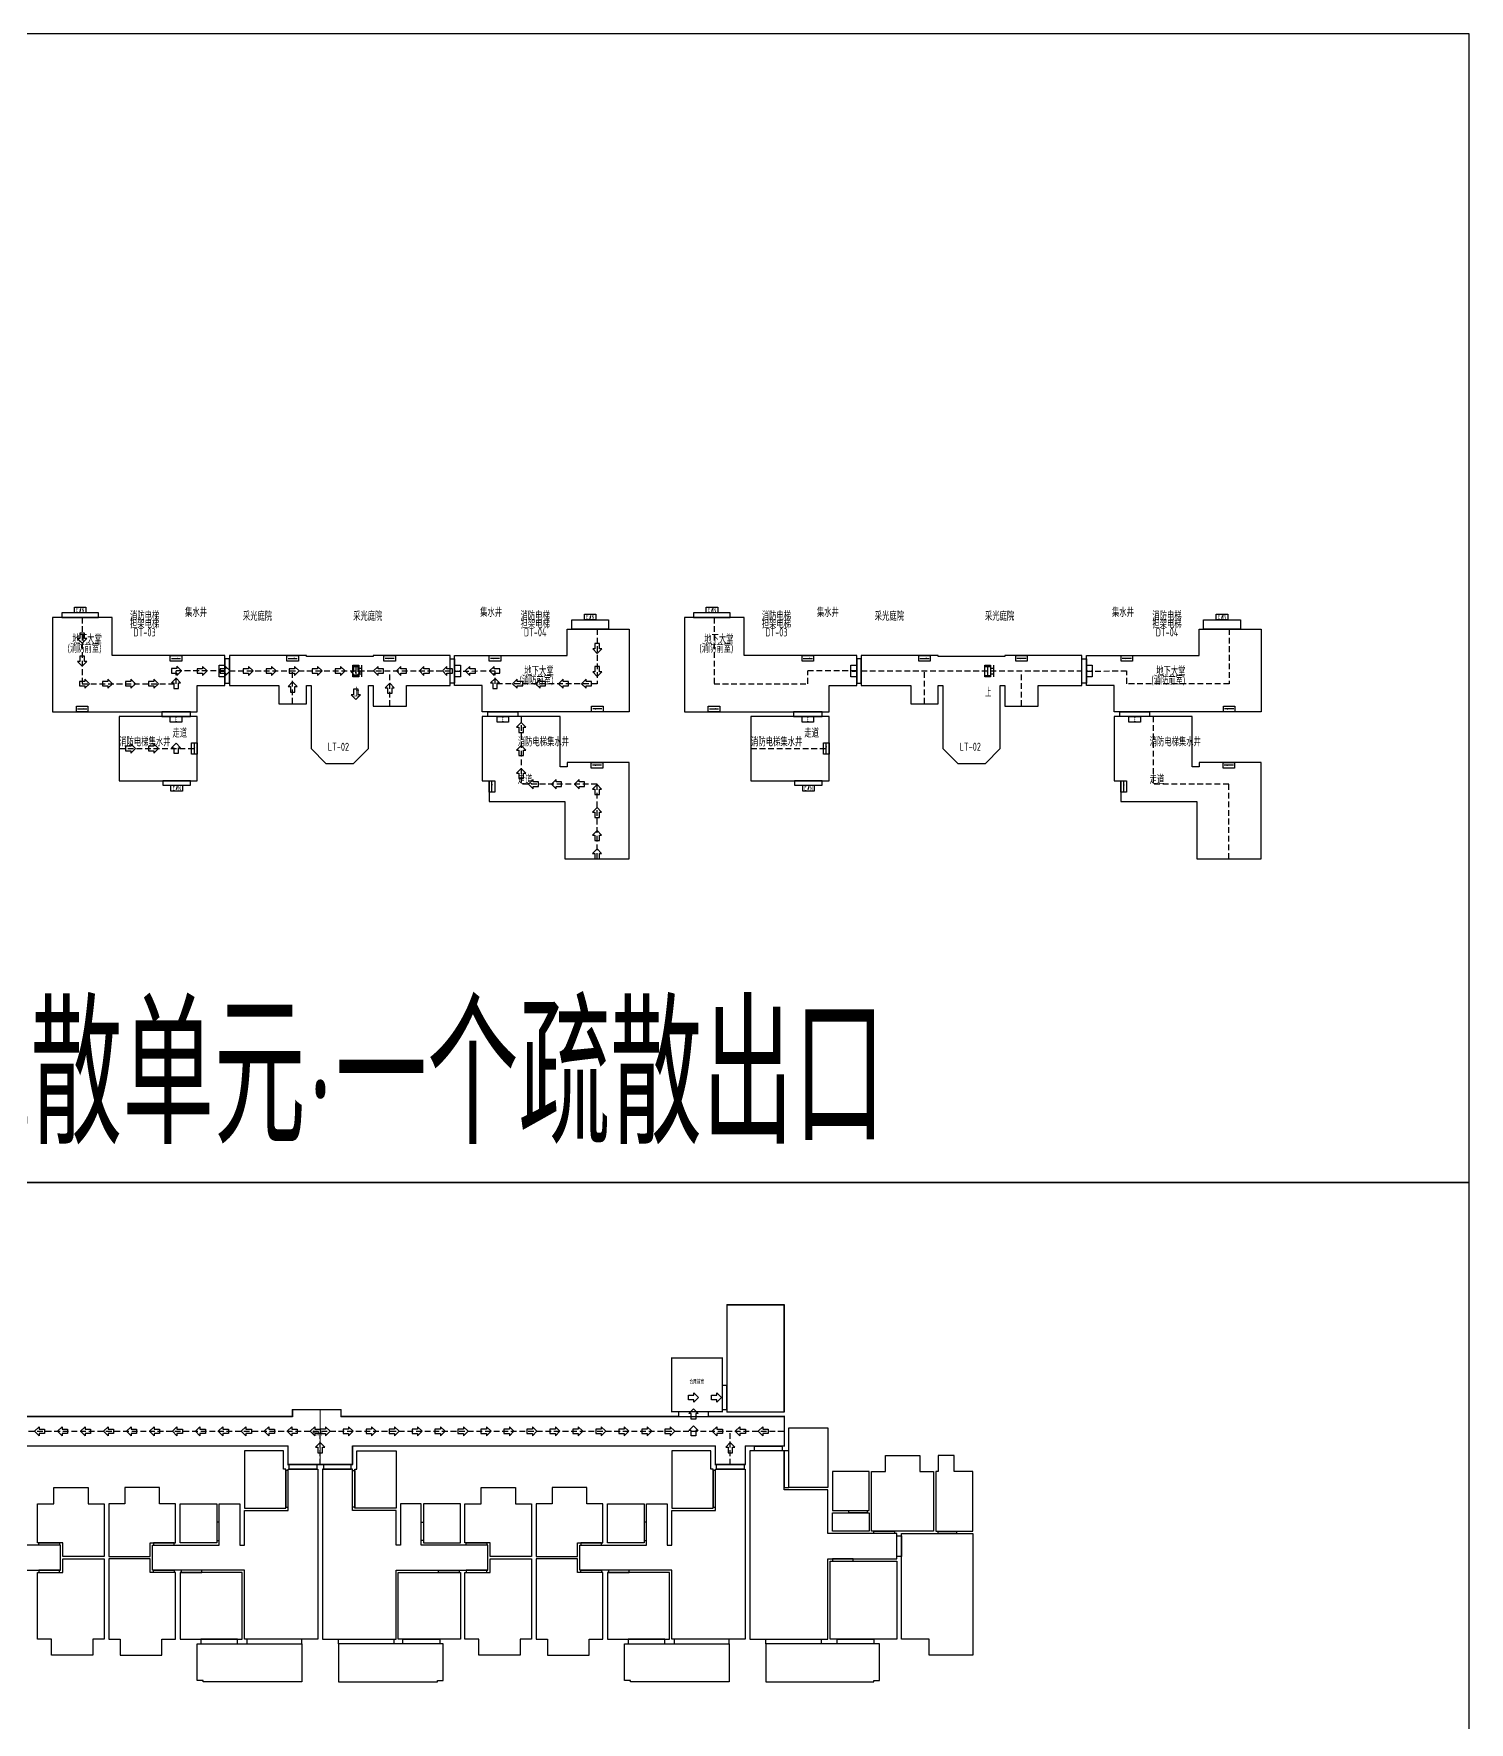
# Model space of a CAD drawing. Header units: millimetres. Extents: x -1582620 to 4754388, y -184455 to 3397362.
# Drawn here: x 3100324 to 3162802, y 2488603 to 2562089 of the extents above; entities that cross this region are included whole.
import ezdxf
from ezdxf.enums import TextEntityAlignment as Align

# ---------------------------------------------------------------- set-up
doc = ezdxf.new("R2010")
doc.units = ezdxf.units.MM
doc.header["$LTSCALE"] = 1000
doc.header["$MEASUREMENT"] = 0
doc.linetypes.add('HIDDEN', pattern=[0.375, 0.25, -0.125])
for name, color, linetype in [('AD-NAME-ROOM', 9, 'Continuous'), ('AI-中心线', 132, 'HIDDEN'), ('E-LITE-LITE', 3, 'Continuous'), ('E-REQU-WALL', 11, 'Continuous'), ('E-SHET-PROF', 1, 'Continuous'), ('E-UNIV-EL', 140, 'Continuous'), ('E-UNIV-NOTE', 6, 'Continuous')]:
    doc.layers.add(name, color=color, linetype=linetype)
doc.styles.add('__覆盖_A10-客梯-标准层-门窗_SEN23VV8_设计区$0$TH-STYLE3', font='TSSDENG', dxfattribs={"width": 0.7, "bigfont": 'TSSDCHN'})
doc.styles.add('TH-STYLE3', font='tssdeng.shx', dxfattribs={"width": 0.65, "bigfont": 'tssdchn.shx'})

# ---------------------------------------------------------------- blocks, each defined once
blk = doc.blocks.new('疏散流向')
at = {"layer": 'E-UNIV-NOTE'}
blk.add_lwpolyline([(234, 0), (34, 200), (34, 100), (-204, 100), (-204, -100), (34, -100), (34, -200), (234, 0)], dxfattribs=at)
blk = doc.blocks.new('E-BFEL100')
blk.add_lwpolyline([(-2.5, 1.25), (2.5, 1.25), (2.5, -1.25), (-2.5, -1.25)], close=True)
at = {"layer": 'E-UNIV-EL', "style": 'TH-STYLE3', "width": 0.7}
blk.add_attdef('T', text='', height=1.8, dxfattribs=at).set_placement((0, 0), align=Align.MIDDLE)
blk = doc.blocks.new('E-BFEL140')
blk.add_lwpolyline([(-2.5, 1.25), (2.5, 1.25), (2.5, -1.25), (-2.5, -1.25)], close=True)
at = {"layer": 'E-UNIV-EL'}
blk.add_line((0.19, 0.72), (-0.19, -0.72), dxfattribs=at)
at = {"layer": 'E-UNIV-EL', "style": 'TH-STYLE3', "width": 0.7}
for p in [(-1.25, 0), (1.25, 0)]:
    blk.add_attdef('T', text='', height=1.8, dxfattribs=at).set_placement(p, align=Align.MIDDLE)
blk = doc.blocks.new('E-BFEL200')
blk.add_lwpolyline([(-2.5, 1.25), (2.5, 1.25), (2.5, -1.25), (-2.5, -1.25)], close=True)
at = {"layer": 'E-UNIV-EL'}
blk.add_line((-2, 0), (2, 0), dxfattribs=at)
blk.add_lwpolyline([(0.5, 0, 0.75, 0, 0), (2, 0, 0, 0, 0)], format="xyseb", dxfattribs=at)
blk = doc.blocks.new('E-BFEL201-1')
for p, q in [((-2.5, 2.5), (2.5, 2.5)), ((-1.25, 1.25), (-1.25, 2.5)), ((1.25, 1.25), (1.25, 2.5))]:
    blk.add_line(p, q)
blk.add_lwpolyline([(-2.5, 1.25), (2.5, 1.25), (2.5, -1.25), (-2.5, -1.25)], close=True)
at = {"layer": 'E-UNIV-EL'}
for p, q in [((-2, -1.25), (-2, 1.25)), ((-2, 0), (2, 0)), ((2, -1.25), (2, 1.25))]:
    blk.add_line(p, q, dxfattribs=at)
blk.add_lwpolyline([(0.5, 0, 0.75, 0, 0), (2, 0, 0, 0, 0)], format="xyseb", dxfattribs=at)

msp = doc.modelspace()

# ---------------------------------------------------------------- linework, layer by layer
at = {"layer": 'AI-中心线'}
for p, q in [((3102431.17, 2536679.73), (3102431.17, 2533803.33)), ((3124851.06, 2536179.73, 0), (3124851.06, 2533803.33)), ((3129931.17, 2536679.73), (3129931.17, 2533803.33)), ((3152351.06, 2536179.73, 0), (3152351.06, 2533803.33)), ((3102431.17, 2533803.33), (3106515.75, 2533803.33)), ((3108640.75, 2534355.21), (3106515.75, 2534359.89)), ((3106515.75, 2533803.33), (3106515.75, 2534359.89)), ((3108840.75, 2534355.21), (3118440.75, 2534355.21)), ((3111590.75, 2532930.21), (3111590.75, 2534355.21)), ((3115815.75, 2532830.21, 0), (3115815.75, 2534355.21)), ((3118641.27, 2534353.56), (3120399.55, 2534356.67)), ((3120399.55, 2533801.16), (3120399.55, 2534356.67)), ((3124851.06, 2533803.33), (3120399.93, 2533803.33)), ((3129931.17, 2533803.33), (3134015.75, 2533803.33)), ((3136140.75, 2534355.21), (3134015.75, 2534355.21)), ((3134015.75, 2533803.33), (3134015.75, 2534355.21)), ((3136340.75, 2534355.21), (3145940.75, 2534355.21)), ((3139090.75, 2532930.21), (3139090.75, 2534355.21)), ((3143315.75, 2532830.21, 0), (3143315.75, 2534355.21)), ((3146141.27, 2534353.56), (3147899.55, 2534356.67)), ((3147899.55, 2533801.16), (3147899.55, 2534356.67)), ((3152351.06, 2533803.33), (3147899.93, 2533803.33)), ((3121540.76, 2532379.97), (3121541.21, 2529429.8)), ((3149040.76, 2532379.97), (3149041.21, 2529429.8)), ((3104040.75, 2530979.97), (3107440.77, 2530979.97)), ((3131540.75, 2530979.97), (3134940.77, 2530979.97)), ((3124840.76, 2529430.3), (3121541.21, 2529429.8)), ((3124840.76, 2526180.22), (3124840.76, 2529430.3)), ((3152340.76, 2529430.3), (3149041.21, 2529429.8)), ((3152340.76, 2526180.22), (3152340.76, 2529430.3)), ((3092590.85, 2501264.98), (3132991.03, 2501264.98)), ((3112790.85, 2499814.98), (3112790.93, 2501264.98)), ((3130640.85, 2499814.98), (3130640.85, 2501264.98))]:
    msp.add_line(p, q, dxfattribs=at)
at = {"layer": 'E-REQU-WALL'}
for p, q in [((3101140.76, 2536680.21), (3101140.75, 2532580.21)), ((3103740.75, 2536680.21), (3101140.76, 2536680.21)), ((3103740.77, 2535026.41), (3103739.49, 2536679.73)), ((3123540.77, 2535029.73, 0), (3123540.72, 2536179.73, 0)), ((3123540.72, 2536179.73, 0), (3126240.75, 2536179.73, 0)), ((3126240.75, 2536179.73, 0), (3126240.75, 2532580.21, 0)), ((3128640.76, 2536680.21), (3128640.75, 2532580.21)), ((3131240.75, 2536680.21), (3128640.76, 2536680.21)), ((3131240.77, 2535026.41), (3131239.49, 2536679.73)), ((3151040.77, 2535029.73, 0), (3151040.72, 2536179.73, 0)), ((3151040.72, 2536179.73, 0), (3153740.75, 2536179.73, 0)), ((3153740.75, 2536179.73, 0), (3153740.75, 2532580.21, 0)), ((3108640.75, 2535026.41), (3103740.77, 2535026.41)), ((3108640.75, 2533730.21), (3108640.75, 2535026.41)), ((3108840.75, 2535030.36), (3108840.75, 2533730.21)), ((3112190.75, 2535030.21), (3108840.75, 2535030.36)), ((3112191.45, 2534980.21), (3112190.75, 2535030.21)), ((3115090.77, 2534979.73), (3112191.45, 2534980.21)), ((3118440.75, 2535030.21), (3115090.77, 2535030.28)), ((3115090.77, 2535030.28), (3115090.77, 2534979.73)), ((3118440.75, 2533730.21), (3118440.75, 2535030.21)), ((3118640.75, 2533729.73, 0), (3118640.75, 2535030.21, 0)), ((3118640.75, 2535030.21, 0), (3123540.77, 2535029.73, 0)), ((3136140.75, 2535026.41), (3131240.77, 2535026.41)), ((3136140.75, 2533730.21), (3136140.75, 2535026.41)), ((3136340.75, 2535030.36), (3136340.75, 2533730.21)), ((3139690.75, 2535030.21), (3136340.75, 2535030.36)), ((3139691.45, 2534980.21), (3139690.75, 2535030.21)), ((3142590.77, 2534979.73), (3139691.45, 2534980.21)), ((3145940.75, 2535030.21), (3142590.77, 2535030.28)), ((3142590.77, 2535030.28), (3142590.77, 2534979.73)), ((3145940.75, 2533730.21), (3145940.75, 2535030.21)), ((3146140.75, 2533729.73, 0), (3146140.75, 2535030.21, 0)), ((3146140.75, 2535030.21, 0), (3151040.77, 2535029.73, 0)), ((3107440.77, 2532579.72), (3107440.75, 2533730.21)), ((3107440.75, 2533730.21), (3108640.75, 2533730.21)), ((3108840.75, 2533730.21), (3110990.75, 2533730.21)), ((3110990.75, 2533730.21), (3110990.75, 2532930.21)), ((3112190.75, 2532930.21), (3112190.75, 2533730.21)), ((3112190.75, 2533730.21), (3112390.69, 2533730.21)), ((3112390.69, 2533730.21), (3112390.69, 2530979.77)), ((3114890.69, 2530979.78), (3114890.77, 2533729.79)), ((3114890.77, 2533729.79), (3115090.77, 2533729.78)), ((3115090.77, 2533729.78), (3115090.77, 2532830.21)), ((3116540.75, 2532830.21), (3116540.75, 2533730.21)), ((3116540.75, 2533730.21), (3118440.75, 2533730.21)), ((3119840.69, 2533729.73, 0), (3118640.75, 2533729.73, 0)), ((3119840.75, 2532580.21, 0), (3119840.69, 2533729.73, 0)), ((3134940.77, 2532579.72), (3134940.75, 2533730.21)), ((3134940.75, 2533730.21), (3136140.75, 2533730.21)), ((3136340.75, 2533730.21), (3138490.75, 2533730.21)), ((3138490.75, 2533730.21), (3138490.75, 2532930.21)), ((3139690.75, 2532930.21), (3139690.75, 2533730.21)), ((3139690.75, 2533730.21), (3139890.69, 2533730.21)), ((3139890.69, 2533730.21), (3139890.69, 2530979.77)), ((3142390.69, 2530979.78), (3142390.77, 2533729.79)), ((3142390.77, 2533729.79), (3142590.77, 2533729.78)), ((3142590.77, 2533729.78), (3142590.77, 2532830.21)), ((3144040.75, 2532830.21), (3144040.75, 2533730.21)), ((3144040.75, 2533730.21), (3145940.75, 2533730.21)), ((3147340.69, 2533729.73, 0), (3146140.75, 2533729.73, 0)), ((3147340.75, 2532580.21, 0), (3147340.69, 2533729.73, 0)), ((3101140.75, 2532580.21), (3107440.77, 2532579.72)), ((3107440.77, 2532379.73), (3104040.75, 2532379.73)), ((3104040.75, 2532379.73), (3104040.75, 2529580.21)), ((3107440.77, 2529580.21), (3107440.77, 2532379.73)), ((3110990.75, 2532930.21), (3112190.75, 2532930.21)), ((3115090.77, 2532830.21), (3116540.75, 2532830.21)), ((3126240.75, 2532580.21, 0), (3119840.75, 2532580.21, 0)), ((3123240.77, 2532380.21), (3119840.75, 2532379.73)), ((3119840.75, 2532379.73), (3119840.77, 2529580.21)), ((3123240.77, 2530180.21), (3123240.77, 2532380.21)), ((3128640.75, 2532580.21), (3134940.77, 2532579.72)), ((3134940.77, 2532379.73), (3131540.75, 2532379.73)), ((3131540.75, 2532379.73), (3131540.75, 2529580.21)), ((3134940.77, 2529580.21), (3134940.77, 2532379.73)), ((3138490.75, 2532930.21), (3139690.75, 2532930.21)), ((3142590.77, 2532830.21), (3144040.75, 2532830.21)), ((3153740.75, 2532580.21, 0), (3147340.75, 2532580.21, 0)), ((3150740.77, 2532380.21), (3147340.75, 2532379.73)), ((3147340.75, 2532379.73), (3147340.77, 2529580.21)), ((3150740.77, 2530180.21), (3150740.77, 2532380.21)), ((3112390.69, 2530979.77), (3113040.75, 2530330.21)), ((3114240.75, 2530330.21), (3114890.69, 2530979.78)), ((3139890.69, 2530979.77), (3140540.75, 2530330.21)), ((3141740.75, 2530330.21), (3142390.69, 2530979.78)), ((3113040.75, 2530330.21), (3114240.75, 2530330.21)), ((3123540.77, 2530179.73), (3123240.77, 2530180.21)), ((3126240.73, 2530379.73), (3123540.77, 2530379.73)), ((3123540.77, 2530379.73), (3123540.77, 2530179.73)), ((3126240.75, 2526180.22), (3126240.73, 2530379.73)), ((3140540.75, 2530330.21), (3141740.75, 2530330.21)), ((3151040.77, 2530179.73), (3150740.77, 2530180.21)), ((3153740.73, 2530379.73), (3151040.77, 2530379.73)), ((3151040.77, 2530379.73), (3151040.77, 2530179.73)), ((3153740.75, 2526180.22), (3153740.73, 2530379.73)), ((3104040.75, 2529580.21), (3107440.77, 2529580.21)), ((3119840.77, 2529580.21), (3120140.77, 2529580.21)), ((3120140.77, 2529580.21), (3120140.77, 2528679.71)), ((3131540.75, 2529580.21), (3134940.77, 2529580.21)), ((3147340.77, 2529580.21), (3147640.77, 2529580.21)), ((3147640.77, 2529580.21), (3147640.77, 2528679.71)), ((3120140.77, 2528679.71), (3123440.75, 2528680.21)), ((3123440.75, 2528680.21), (3123440.77, 2526180.21)), ((3147640.77, 2528679.71), (3150940.75, 2528680.21)), ((3150940.75, 2528680.21), (3150940.77, 2526180.21)), ((3123440.77, 2526180.21), (3126240.75, 2526180.22)), ((3150940.77, 2526180.21), (3153740.75, 2526180.22)), ((3132990.85, 2506764.98), (3130490.85, 2506764.98)), ((3130490.85, 2506764.98), (3130490.85, 2502114.98)), ((3132990.85, 2502114.98), (3132990.85, 2506764.98)), ((3128090.85, 2502114.98), (3128090.85, 2504464.98)), ((3128090.85, 2504464.98), (3130290.85, 2504464.98)), ((3130290.85, 2504464.98), (3130290.85, 2502114.98)), ((3111590.85, 2501914.98), (3111590.85, 2502214.98)), ((3111590.85, 2502214.98), (3113690.85, 2502214.98)), ((3113690.85, 2502214.98), (3113690.85, 2501914.98)), ((3092590.85, 2501914.98), (3111590.85, 2501914.98)), ((3113690.85, 2501914.98), (3132991.03, 2501914.98)), ((3130290.85, 2502114.98), (3128090.85, 2502114.98)), ((3130490.85, 2502114.98), (3132990.85, 2502114.98)), ((3132991.03, 2501914.98), (3132991.03, 2500614.98)), ((3133190.85, 2501414.98), (3134890.85, 2501414.98)), ((3133190.85, 2498814.98), (3133190.85, 2501414.98)), ((3134890.85, 2501414.98), (3134890.85, 2498814.98)), ((3111390.85, 2500614.98), (3095590.85, 2500614.98)), ((3111190.85, 2500414.98), (3109490.85, 2500414.98)), ((3109490.85, 2500414.98), (3109490.85, 2497914.78)), ((3111190.85, 2499614.98), (3111190.85, 2500414.98)), ((3111390.85, 2499814.98), (3111390.85, 2500614.98)), ((3129990.85, 2500614.98), (3114190.85, 2500614.98)), ((3114190.85, 2500614.98), (3114190.85, 2499814.98)), ((3114390.85, 2500414.98), (3116090.85, 2500414.98)), ((3114390.85, 2499614.98), (3114390.85, 2500414.98)), ((3116090.85, 2500414.98), (3116090.85, 2497914.78)), ((3129790.85, 2500414.98), (3128090.85, 2500414.98)), ((3128090.85, 2500414.98), (3128090.85, 2497914.78)), ((3129790.85, 2499614.98), (3129790.85, 2500414.98)), ((3129990.85, 2499814.98), (3129990.85, 2500614.98)), ((3132991.03, 2500614.98), (3131290.85, 2500614.98)), ((3131290.85, 2500614.98), (3131290.85, 2499814.98)), ((3132990.85, 2500414.98), (3131490.85, 2500414.98)), ((3131490.85, 2500414.98), (3131490.85, 2492214.99)), ((3132990.85, 2498714.98), (3132990.85, 2500414.98)), ((3137390.73, 2500214.98), (3138890.85, 2500214.98)), ((3137390.85, 2499514.98), (3137390.85, 2500214.98)), ((3138890.85, 2500214.98), (3138890.85, 2499514.98)), ((3139690.85, 2500214.98), (3139690.85, 2499514.98)), ((3140390.85, 2500214.98), (3139690.85, 2500214.98)), ((3140390.85, 2499514.98), (3140390.85, 2500214.98)), ((3111290.85, 2499615.09), (3111190.85, 2499614.98)), ((3111290.85, 2497914.88), (3111290.85, 2499615.09)), ((3114190.85, 2499814.98), (3111390.85, 2499814.98)), ((3111390.85, 2497814.98), (3111390.85, 2499614.98)), ((3111390.85, 2499614.98), (3112690.85, 2499614.98)), ((3112690.85, 2499614.98), (3112690.85, 2492214.99)), ((3114190.85, 2499614.98), (3112890.85, 2499614.98)), ((3112890.85, 2499614.98), (3112890.85, 2492214.99)), ((3114190.85, 2497814.98), (3114190.85, 2499614.98)), ((3114290.85, 2497914.88), (3114290.85, 2499615.09)), ((3114290.85, 2499615.09), (3114390.85, 2499614.98)), ((3129890.85, 2499615.09), (3129790.85, 2499614.98)), ((3129890.85, 2497914.88), (3129890.85, 2499615.09)), ((3131290.85, 2499814.98), (3129990.85, 2499814.98)), ((3129990.85, 2497814.98), (3129990.85, 2499614.98)), ((3129990.85, 2499614.98), (3131290.85, 2499614.98)), ((3131290.85, 2499614.98), (3131290.85, 2492214.99)), ((3136690.85, 2499514.98), (3135090.85, 2499514.98)), ((3135090.85, 2499514.98), (3135090.85, 2497814.98)), ((3136690.85, 2497814.98), (3136690.85, 2499514.98)), ((3136790.85, 2496914.98), (3136790.85, 2499514.98)), ((3136790.85, 2499514.98), (3137390.85, 2499514.98)), ((3138890.85, 2499514.98), (3139490.85, 2499514.98)), ((3139490.85, 2499514.98), (3139490.85, 2496914.98)), ((3139690.85, 2499514.98), (3139590.85, 2499514.98)), ((3139590.85, 2499514.98), (3139590.85, 2496914.98)), ((3141190.85, 2499514.98), (3140390.85, 2499514.98)), ((3141190.85, 2496914.98), (3141190.85, 2499514.98)), ((3101190.85, 2498114.98), (3101190.85, 2498814.98)), ((3101190.85, 2498814.98), (3102690.85, 2498814.98)), ((3102690.85, 2498814.98), (3102690.85, 2498114.98)), ((3105790.85, 2498814.98), (3104290.85, 2498814.98)), ((3104290.85, 2498814.98), (3104290.85, 2498114.98)), ((3105790.85, 2498114.98), (3105790.85, 2498814.98)), ((3119790.85, 2498114.98), (3119790.85, 2498814.98)), ((3119790.85, 2498814.98), (3121290.85, 2498814.98)), ((3121290.85, 2498814.98), (3121290.85, 2498114.98)), ((3124390.85, 2498814.98), (3122890.85, 2498814.98)), ((3122890.85, 2498814.98), (3122890.85, 2498114.98)), ((3124390.85, 2498114.98), (3124390.85, 2498814.98)), ((3134890.85, 2498714.98), (3132990.85, 2498714.98)), ((3134890.85, 2498814.98), (3133190.85, 2498814.98)), ((3134890.85, 2496814.98), (3134890.85, 2498714.98)), ((3100490.85, 2498114.98), (3101190.85, 2498114.98)), ((3100490.85, 2496414.98), (3100490.85, 2498114.98)), ((3102690.85, 2498114.98), (3103390.85, 2498114.98)), ((3103390.85, 2498114.98), (3103390.85, 2495814.98)), ((3104290.85, 2498114.98), (3103590.85, 2498114.98)), ((3103590.85, 2498114.98), (3103590.85, 2495814.98)), ((3106490.85, 2498114.98), (3105790.85, 2498114.98)), ((3106490.85, 2496414.98), (3106490.85, 2498114.98)), ((3106690.85, 2498114.98), (3108290.85, 2498114.98)), ((3106690.85, 2496414.98), (3106690.85, 2498114.98)), ((3108290.85, 2498114.98), (3108290.85, 2496414.98)), ((3108390.85, 2496314.98), (3108390.85, 2498114.93)), ((3108390.85, 2498114.93), (3109290.85, 2498114.93)), ((3109290.85, 2498114.93), (3109290.85, 2496314.98)), ((3109490.85, 2497914.78), (3111290.85, 2497914.88)), ((3109490.85, 2496314.98), (3109490.85, 2497814.98)), ((3109490.85, 2497814.98), (3111390.85, 2497814.98)), ((3116090.85, 2497814.98), (3114190.85, 2497814.98)), ((3116090.85, 2497914.78), (3114290.85, 2497914.88)), ((3116090.85, 2496314.98), (3116090.85, 2497814.98)), ((3117190.85, 2498114.93), (3116290.85, 2498114.93)), ((3116290.85, 2498114.93), (3116290.85, 2496314.98)), ((3117190.85, 2496314.98), (3117190.85, 2498114.93)), ((3118890.85, 2498114.98), (3117290.85, 2498114.98)), ((3117290.85, 2498114.98), (3117290.85, 2496414.98)), ((3118890.85, 2496414.98), (3118890.85, 2498114.98)), ((3119090.85, 2498114.98), (3119790.85, 2498114.98)), ((3119090.85, 2496414.98), (3119090.85, 2498114.98)), ((3121290.85, 2498114.98), (3121990.85, 2498114.98)), ((3121990.85, 2498114.98), (3121990.85, 2495814.98)), ((3122890.85, 2498114.98), (3122190.85, 2498114.98)), ((3122190.85, 2498114.98), (3122190.85, 2495814.98)), ((3125090.85, 2498114.98), (3124390.85, 2498114.98)), ((3125090.85, 2496414.98), (3125090.85, 2498114.98)), ((3125290.85, 2498114.98), (3126890.85, 2498114.98)), ((3125290.85, 2496414.98), (3125290.85, 2498114.98)), ((3126890.85, 2498114.98), (3126890.85, 2496414.98)), ((3126990.85, 2496314.98), (3126990.85, 2498114.93)), ((3126990.85, 2498114.93), (3127890.85, 2498114.93)), ((3127890.85, 2498114.93), (3127890.85, 2496314.98)), ((3128090.85, 2497914.78), (3129890.85, 2497914.88)), ((3128090.85, 2496314.98), (3128090.85, 2497814.98)), ((3128090.85, 2497814.98), (3129990.85, 2497814.98)), ((3135090.85, 2497814.98), (3136690.85, 2497814.98)), ((3135090.85, 2497714.98), (3136690.85, 2497714.98)), ((3135090.85, 2496914.98), (3135090.85, 2497714.98)), ((3136690.85, 2497714.98), (3136690.85, 2496914.98)), ((3101590.87, 2496414.98), (3100490.85, 2496414.98)), ((3101590.87, 2495814.98), (3101590.87, 2496414.98)), ((3105390.84, 2495814.98), (3105390.84, 2496414.98)), ((3105390.84, 2496414.98), (3106490.85, 2496414.98)), ((3108290.85, 2496414.98), (3106690.85, 2496414.98)), ((3117290.85, 2496414.98), (3118890.85, 2496414.98)), ((3120190.87, 2496414.98), (3119090.85, 2496414.98)), ((3120190.87, 2495814.98), (3120190.87, 2496414.98)), ((3123990.84, 2495814.98), (3123990.84, 2496414.98)), ((3123990.84, 2496414.98), (3125090.85, 2496414.98)), ((3126890.85, 2496414.98), (3125290.85, 2496414.98)), ((3137890.85, 2496814.98), (3134890.85, 2496814.98)), ((3136690.85, 2496914.98), (3135090.85, 2496914.98)), ((3139490.85, 2496914.98), (3136790.85, 2496914.98)), ((3137890.85, 2495714.98), (3137890.85, 2496814.98)), ((3138090.85, 2496814.98), (3141190.85, 2496814.98)), ((3138090.85, 2492214.98), (3138090.85, 2496814.98)), ((3139590.85, 2496914.98), (3141190.85, 2496914.98)), ((3141190.85, 2496814.98), (3141190.85, 2491514.98)), ((3101490.85, 2496314.98), (3098590.85, 2496314.98)), ((3101490.85, 2495214.98), (3101490.85, 2496314.98)), ((3103390.85, 2495814.98), (3101590.87, 2495814.98)), ((3101590.87, 2495114.98), (3101590.87, 2495714.98)), ((3101590.87, 2495714.98), (3103390.85, 2495714.98)), ((3103390.85, 2495714.98), (3103390.85, 2492214.98)), ((3103590.85, 2495814.98), (3105390.84, 2495814.98)), ((3105390.84, 2495714.98), (3103590.85, 2495714.98)), ((3103590.85, 2495714.98), (3103590.85, 2492214.98)), ((3105390.84, 2495114.98), (3105390.84, 2495714.98)), ((3105490.85, 2495214.98), (3105490.85, 2496314.98)), ((3105490.85, 2496314.98), (3108390.85, 2496314.98)), ((3109290.85, 2496314.98), (3109490.85, 2496314.98)), ((3116290.85, 2496314.98), (3116090.85, 2496314.98)), ((3120090.85, 2496314.98), (3117190.85, 2496314.98)), ((3120090.85, 2495214.98), (3120090.85, 2496314.98)), ((3121990.85, 2495814.98), (3120190.87, 2495814.98)), ((3120190.87, 2495114.98), (3120190.87, 2495714.98)), ((3120190.87, 2495714.98), (3121990.85, 2495714.98)), ((3121990.85, 2495714.98), (3121990.85, 2492214.98)), ((3122190.85, 2495814.98), (3123990.84, 2495814.98)), ((3123990.84, 2495714.98), (3122190.85, 2495714.98)), ((3122190.85, 2495714.98), (3122190.85, 2492214.98)), ((3123990.84, 2495114.98), (3123990.84, 2495714.98)), ((3124090.85, 2495214.98), (3124090.85, 2496314.98)), ((3124090.85, 2496314.98), (3126990.85, 2496314.98)), ((3127890.85, 2496314.98), (3128090.85, 2496314.98)), ((3134890.85, 2492214.98), (3134890.85, 2495714.98)), ((3134890.85, 2495714.98), (3137890.85, 2495714.98)), ((3134990.85, 2495614.98), (3137890.85, 2495614.98)), ((3134990.85, 2492214.98), (3134990.85, 2495614.98)), ((3137890.85, 2495614.98), (3137890.85, 2492214.98)), ((3097490.85, 2495214.98), (3101490.85, 2495214.98)), ((3100490.85, 2495114.98), (3101590.87, 2495114.98)), ((3100490.85, 2492214.98), (3100490.85, 2495114.98)), ((3106490.85, 2495114.98), (3105390.84, 2495114.98)), ((3109490.85, 2495214.98), (3105490.85, 2495214.98)), ((3106490.85, 2492214.98), (3106490.85, 2495114.98)), ((3109390.85, 2495114.98), (3106690.85, 2495114.98)), ((3106690.85, 2495114.98), (3106690.85, 2492214.98)), ((3109390.85, 2492214.98), (3109390.85, 2495114.98)), ((3109490.85, 2492214.99), (3109490.85, 2495214.98)), ((3116090.85, 2492214.99), (3116090.85, 2495214.98)), ((3116090.85, 2495214.98), (3120090.85, 2495214.98)), ((3116190.85, 2495114.98), (3118890.85, 2495114.98)), ((3116190.85, 2492214.98), (3116190.85, 2495114.98)), ((3118890.85, 2495114.98), (3118890.85, 2492214.98)), ((3119090.85, 2495114.98), (3120190.87, 2495114.98)), ((3119090.85, 2492214.98), (3119090.85, 2495114.98)), ((3125090.85, 2495114.98), (3123990.84, 2495114.98)), ((3128090.85, 2495214.98), (3124090.85, 2495214.98)), ((3125090.85, 2492214.98), (3125090.85, 2495114.98)), ((3127990.85, 2495114.98), (3125290.85, 2495114.98)), ((3125290.85, 2495114.98), (3125290.85, 2492214.98)), ((3127990.85, 2492214.98), (3127990.85, 2495114.98)), ((3128090.85, 2492214.99), (3128090.85, 2495214.98)), ((3101090.85, 2492214.98), (3100490.85, 2492214.98)), ((3101090.85, 2491514.98), (3101090.85, 2492214.98)), ((3103390.85, 2492214.98), (3102890.85, 2492214.98)), ((3102890.85, 2492214.98), (3102890.85, 2491514.98)), ((3103590.85, 2492214.98), (3104090.85, 2492214.98)), ((3104090.85, 2492214.98), (3104090.85, 2491514.98)), ((3105890.85, 2491514.98), (3105890.85, 2492214.98)), ((3105890.85, 2492214.98), (3106490.85, 2492214.98)), ((3106690.85, 2492214.98), (3109390.85, 2492214.98)), ((3107440.85, 2490414.98), (3107440.85, 2492014.98)), ((3107440.85, 2492014.98), (3111990.85, 2492014.98)), ((3112690.85, 2492214.99), (3109490.85, 2492214.99)), ((3111990.85, 2492014.98), (3111990.85, 2490364.98)), ((3112890.85, 2492214.99), (3116090.85, 2492214.99)), ((3118140.85, 2492014.98), (3113590.85, 2492014.98)), ((3113590.85, 2492014.98), (3113590.85, 2490364.98)), ((3118890.85, 2492214.98), (3116190.85, 2492214.98)), ((3118140.85, 2490414.98), (3118140.85, 2492014.98)), ((3119690.85, 2492214.98), (3119090.85, 2492214.98)), ((3119690.85, 2491514.98), (3119690.85, 2492214.98)), ((3121990.85, 2492214.98), (3121490.85, 2492214.98)), ((3121490.85, 2492214.98), (3121490.85, 2491514.98)), ((3122190.85, 2492214.98), (3122690.85, 2492214.98)), ((3122690.85, 2492214.98), (3122690.85, 2491514.98)), ((3124490.85, 2491514.98), (3124490.85, 2492214.98)), ((3124490.85, 2492214.98), (3125090.85, 2492214.98)), ((3125290.85, 2492214.98), (3127990.85, 2492214.98)), ((3126040.85, 2490414.98), (3126040.85, 2492014.98)), ((3126040.85, 2492014.98), (3130590.85, 2492014.98)), ((3131290.85, 2492214.99), (3128090.85, 2492214.99)), ((3130590.85, 2492014.98), (3130590.85, 2490364.98)), ((3131490.85, 2492214.99), (3134890.85, 2492214.98)), ((3137140.85, 2492014.98), (3132190.85, 2492014.98)), ((3132190.85, 2492014.98), (3132190.85, 2490364.98)), ((3137890.85, 2492214.98), (3134990.85, 2492214.98)), ((3137140.85, 2490414.98), (3137140.85, 2492014.98)), ((3139290.85, 2492214.98), (3138090.85, 2492214.98)), ((3139290.86, 2491514.98), (3139290.85, 2492214.98)), ((3102890.85, 2491514.98), (3101090.85, 2491514.98)), ((3104090.85, 2491514.98), (3105890.85, 2491514.98)), ((3121490.85, 2491514.98), (3119690.85, 2491514.98)), ((3122690.85, 2491514.98), (3124490.85, 2491514.98)), ((3141190.85, 2491514.98), (3139290.86, 2491514.98)), ((3107690.87, 2490414.98), (3107440.85, 2490414.98)), ((3107690.86, 2490364.98), (3107690.87, 2490414.98)), ((3111990.85, 2490364.98), (3107690.86, 2490364.98)), ((3113590.85, 2490364.98), (3117890.85, 2490364.98)), ((3117890.85, 2490364.98), (3117890.84, 2490414.98)), ((3117890.84, 2490414.98), (3118140.85, 2490414.98)), ((3126290.87, 2490414.98), (3126040.85, 2490414.98)), ((3126290.86, 2490364.98), (3126290.87, 2490414.98)), ((3130590.85, 2490364.98), (3126290.86, 2490364.98)), ((3132190.85, 2490364.98), (3136890.85, 2490364.98)), ((3136890.85, 2490364.98), (3136890.84, 2490414.98)), ((3136890.84, 2490414.98), (3137140.85, 2490414.98))]:
    msp.add_line(p, q, dxfattribs=at)
at = {"layer": 'E-SHET-PROF'}
for points in [[(3103140.75, 2536880.21), (3101540.76, 2536880.21), (3101540.76, 2536679.73), (3103140.75, 2536679.73)], [(3130640.75, 2536880.21), (3129040.76, 2536880.21), (3129040.76, 2536679.73), (3130640.75, 2536679.73)], [(3123740.77, 2536579.71), (3125340.69, 2536579.71), (3125340.69, 2536179.79), (3123740.77, 2536179.79)], [(3151240.77, 2536579.71), (3152840.69, 2536579.71), (3152840.69, 2536179.79), (3151240.77, 2536179.79)], [(3108840.75, 2534880.21), (3108640.75, 2534880.21), (3108640.75, 2533830.21), (3108840.75, 2533830.21)], [(3118440.75, 2534880.21), (3118640.75, 2534880.21), (3118640.75, 2533830.21), (3118440.75, 2533830.21)], [(3136340.75, 2534880.21), (3136140.75, 2534880.21), (3136140.75, 2533830.21), (3136340.75, 2533830.21)], [(3145940.75, 2534880.21), (3146140.75, 2534880.21), (3146140.75, 2533830.21), (3145940.75, 2533830.21)], [(3107140.75, 2532579.75), (3105890.75, 2532579.75), (3105890.75, 2532380.21), (3107140.75, 2532380.21)], [(3120090.77, 2532579.73), (3121390.75, 2532579.73), (3121390.75, 2532380.21), (3120090.77, 2532380.21)], [(3134640.75, 2532579.75), (3133390.75, 2532579.75), (3133390.75, 2532380.21), (3134640.75, 2532380.21)], [(3147590.77, 2532579.73), (3148890.75, 2532579.73), (3148890.75, 2532380.21), (3147590.77, 2532380.21)], [(3130490.85, 2503264.98), (3130290.85, 2503264.98), (3130290.85, 2502214.98), (3130490.85, 2502214.98)], [(3129690.85, 2502114.98), (3128390.85, 2502114.98), (3128390.85, 2501914.98), (3129690.85, 2501914.98)], [(3131690.85, 2500614.98), (3132890.85, 2500614.98), (3132890.85, 2500414.98), (3131690.85, 2500414.98)], [(3133190.85, 2500414.98), (3132990.85, 2500414.98), (3132990.85, 2498814.98), (3133190.85, 2498814.98)], [(3111390.85, 2499564.98), (3111290.85, 2499564.98), (3111290.85, 2497964.98), (3111390.85, 2497964.98)], [(3111440.85, 2499814.98), (3112640.85, 2499814.98), (3112640.85, 2499614.98), (3111440.85, 2499614.98)], [(3114140.85, 2499814.98), (3112940.85, 2499814.98), (3112940.85, 2499614.98), (3114140.85, 2499614.98)], [(3114190.85, 2499564.98), (3114290.85, 2499564.98), (3114290.85, 2497964.98), (3114190.85, 2497964.98)], [(3129990.85, 2499564.98), (3129890.85, 2499564.98), (3129890.85, 2497964.98), (3129990.85, 2497964.98)], [(3130040.85, 2499814.98), (3131240.85, 2499814.98), (3131240.85, 2499614.98), (3130040.85, 2499614.98)], [(3135792.46, 2497814.98), (3136590.85, 2497814.98), (3136590.85, 2497714.98), (3135792.46, 2497714.98)], [(3108390.85, 2497314.98), (3108290.85, 2497314.98), (3108290.85, 2496514.98), (3108390.85, 2496514.98)], [(3117190.85, 2497314.98), (3117290.85, 2497314.98), (3117290.85, 2496514.98), (3117190.85, 2496514.98)], [(3126990.85, 2497314.98), (3126890.85, 2497314.98), (3126890.85, 2496514.98), (3126990.85, 2496514.98)], [(3100540.85, 2496414.98), (3101440.85, 2496414.98), (3101440.85, 2496314.98), (3100540.85, 2496314.98)], [(3106440.85, 2496414.98), (3105540.85, 2496414.98), (3105540.85, 2496314.98), (3106440.85, 2496314.98)], [(3119140.85, 2496414.98), (3120040.85, 2496414.98), (3120040.85, 2496314.98), (3119140.85, 2496314.98)], [(3125040.85, 2496414.98), (3124140.85, 2496414.98), (3124140.85, 2496314.98), (3125040.85, 2496314.98)], [(3136890.85, 2496914.98), (3137790.85, 2496914.98), (3137790.85, 2496814.98), (3136890.85, 2496814.98)], [(3137890.85, 2496714.98), (3138090.85, 2496714.98), (3138090.85, 2495814.98), (3137890.85, 2495814.98)], [(3139690.85, 2496914.98), (3140490.85, 2496914.98), (3140490.85, 2496814.98), (3139690.85, 2496814.98)], [(3135990.85, 2495714.98), (3135090.85, 2495714.98), (3135090.85, 2495614.98), (3135990.85, 2495614.98)], [(3101440.85, 2495214.98), (3100540.85, 2495214.98), (3100540.85, 2495114.98), (3101440.85, 2495114.98)], [(3105540.85, 2495214.98), (3106440.85, 2495214.98), (3106440.85, 2495114.98), (3105540.85, 2495114.98)], [(3107640.85, 2495214.98), (3106740.85, 2495214.98), (3106740.85, 2495114.98), (3107640.85, 2495114.98)], [(3117940.85, 2495214.98), (3118840.85, 2495214.98), (3118840.85, 2495114.98), (3117940.85, 2495114.98)], [(3120040.85, 2495214.98), (3119140.85, 2495214.98), (3119140.85, 2495114.98), (3120040.85, 2495114.98)], [(3124140.85, 2495214.98), (3125040.85, 2495214.98), (3125040.85, 2495114.98), (3124140.85, 2495114.98)], [(3126240.85, 2495214.98), (3125340.85, 2495214.98), (3125340.85, 2495114.98), (3126240.85, 2495114.98)], [(3109190.85, 2492214.98), (3107590.73, 2492214.98), (3107590.73, 2492014.98), (3109190.85, 2492014.98)], [(3111990.82, 2492214.99), (3109590.73, 2492214.99), (3109590.73, 2492014.98), (3111990.82, 2492014.98)], [(3113590.88, 2492214.99), (3115990.97, 2492214.99), (3115990.97, 2492014.98), (3113590.88, 2492014.98)], [(3116390.85, 2492214.98), (3117990.97, 2492214.98), (3117990.97, 2492014.98), (3116390.85, 2492014.98)], [(3127790.85, 2492214.98), (3126190.73, 2492214.98), (3126190.73, 2492014.98), (3127790.85, 2492014.98)], [(3130590.82, 2492214.99), (3128190.73, 2492214.99), (3128190.73, 2492014.98), (3130590.82, 2492014.98)], [(3132190.82, 2492214.98), (3134590.73, 2492214.98), (3134590.73, 2492014.98), (3132190.82, 2492014.98)], [(3135290.73, 2492214.98), (3136890.82, 2492214.98), (3136890.82, 2492014.98), (3135290.73, 2492014.98)]]:
    msp.add_lwpolyline(points, close=True, dxfattribs=at)
at = {"layer": 'E-SHET-PROF', "elevation": 0}
for points in [[(3107140.77, 2529579.78), (3105940.75, 2529579.78), (3105940.75, 2529380.21), (3107140.77, 2529380.21)], [(3134640.77, 2529579.78), (3133440.75, 2529579.78), (3133440.75, 2529380.21), (3134640.77, 2529380.21)]]:
    msp.add_lwpolyline(points, close=True, dxfattribs=at)
at = {"layer": 'E-UNIV-NOTE'}
for points in [[(3162801.83, 2512089), (3162801.83, 2562089), (3062801.83, 2562089), (3062801.83, 2512089)], [(3162801.83, 2462089), (3162801.83, 2512089), (3062801.83, 2512089), (3062801.83, 2462089)]]:
    msp.add_lwpolyline(points, close=True, dxfattribs=at)
at = {"layer": 'E-UNIV-NOTE', "color": 2, "const_width": 50}
msp.add_lwpolyline([(3112790.85, 2499814.98), (3112790.85, 2502214.98), (3113690.85, 2502214.98), (3113690.85, 2501914.98), (3128390.85, 2501914.98), (3128390.85, 2502114.98), (3128090.85, 2502114.98), (3128090.85, 2504464.98), (3130290.85, 2504464.98), (3130290.85, 2503264.98), (3130490.85, 2503264.98), (3130490.85, 2506764.98), (3132990.85, 2506764.98), (3132990.85, 2502114.98), (3130490.85, 2502114.98), (3130490.85, 2502214.98), (3130290.85, 2502214.98), (3130290.85, 2502114.98), (3129690.85, 2502114.98), (3129690.85, 2501914.98), (3132990.85, 2501914.98), (3132990.85, 2500614.98), (3131290.85, 2500614.98), (3131290.85, 2499814.98), (3129990.85, 2499814.98), (3129990.85, 2500614.98), (3114190.85, 2500614.98), (3114190.85, 2499814.98), (3112790.85, 2499814.98)], dxfattribs=at)
at = {"layer": 'E-UNIV-NOTE', "const_width": 50}
for points in [[(3112790.85, 2499814.98), (3112790.85, 2502214.98), (3111590.85, 2502214.98), (3111590.85, 2501914.98), (3097490.85, 2501914.98)], [(3095590.85, 2500614.98), (3111390.85, 2500614.98), (3111390.85, 2499814.98), (3112790.85, 2499814.98)]]:
    msp.add_lwpolyline(points, dxfattribs=at)

# ---------------------------------------------------------------- block references
at = {"layer": 'E-LITE-LITE'}
ref = msp.add_blockref('E-BFEL140', (3102340.75, 2537005.21), dxfattribs=dict(at, xscale=100, yscale=100, zscale=100))
ref.add_attrib('T', 'N', dxfattribs={"layer": 'E-UNIV-EL', "height": 180, "style": 'TH-STYLE3', "width": 0.7}).set_placement((3102465.75, 2537005.21), align=Align.MIDDLE)
ref.add_attrib('T', 'E', dxfattribs={"layer": 'E-UNIV-EL', "height": 180, "style": 'TH-STYLE3', "width": 0.7}).set_placement((3102215.75, 2537005.21), align=Align.MIDDLE)
ref = msp.add_blockref('E-BFEL140', (3124540.73, 2536704.71), dxfattribs=dict(at, xscale=100, yscale=100, zscale=100))
ref.add_attrib('T', 'N', dxfattribs={"layer": 'E-UNIV-EL', "height": 180, "style": 'TH-STYLE3', "width": 0.7}).set_placement((3124665.73, 2536704.71), align=Align.MIDDLE)
ref.add_attrib('T', 'E', dxfattribs={"layer": 'E-UNIV-EL', "height": 180, "style": 'TH-STYLE3', "width": 0.7}).set_placement((3124415.73, 2536704.71), align=Align.MIDDLE)
ref = msp.add_blockref('E-BFEL140', (3129840.75, 2537005.21), dxfattribs=dict(at, xscale=100, yscale=100, zscale=100))
ref.add_attrib('T', 'N', dxfattribs={"layer": 'E-UNIV-EL', "height": 180, "style": 'TH-STYLE3', "width": 0.7}).set_placement((3129965.75, 2537005.21), align=Align.MIDDLE)
ref.add_attrib('T', 'E', dxfattribs={"layer": 'E-UNIV-EL', "height": 180, "style": 'TH-STYLE3', "width": 0.7}).set_placement((3129715.75, 2537005.21), align=Align.MIDDLE)
ref = msp.add_blockref('E-BFEL140', (3152040.73, 2536704.71), dxfattribs=dict(at, xscale=100, yscale=100, zscale=100))
ref.add_attrib('T', 'N', dxfattribs={"layer": 'E-UNIV-EL', "height": 180, "style": 'TH-STYLE3', "width": 0.7}).set_placement((3152165.73, 2536704.71), align=Align.MIDDLE)
ref.add_attrib('T', 'E', dxfattribs={"layer": 'E-UNIV-EL', "height": 180, "style": 'TH-STYLE3', "width": 0.7}).set_placement((3151915.73, 2536704.71), align=Align.MIDDLE)
at = {"layer": 'E-LITE-LITE', "xscale": 100, "yscale": 100, "zscale": 100}
for p in [(3106515.75, 2534901.41), (3111590.75, 2534905.24), (3134015.75, 2534901.41), (3139090.75, 2534905.24), (3102431.17, 2532705.11), (3129931.17, 2532705.11)]:
    msp.add_blockref('E-BFEL200', p, dxfattribs=at)
at = {"layer": 'E-LITE-LITE', "xscale": 100, "yscale": 100, "zscale": 100, "rotation": 90}
for p in [(3108515.7, 2534355.12), (3118765.75, 2534355.12), (3136015.7, 2534355.12), (3146265.75, 2534355.12)]:
    msp.add_blockref('E-BFEL100', p, dxfattribs=at).add_auto_attribs({'T': 'E'})
at = {"layer": 'E-LITE-LITE', "xscale": 100, "yscale": 100, "zscale": 100}
for name, p, rotation in [('E-BFEL201-1', (3114340.75, 2534355.21), 270), ('E-BFEL200', (3115815.75, 2534905.03, 0), 180), ('E-BFEL200', (3120399.6, 2534905.03, 0), 180), ('E-BFEL201-1', (3141840.75, 2534355.21), 270), ('E-BFEL200', (3143315.75, 2534905.03, 0), 180), ('E-BFEL200', (3147899.6, 2534905.03, 0), 180), ('E-BFEL200', (3124851.06, 2532705.21, 0), 180), ('E-BFEL200', (3152351.06, 2532705.21, 0), 180), ('E-BFEL200', (3107315.77, 2530979.97), 90.00000003389135), ('E-BFEL200', (3134815.77, 2530979.97), 90.00000003389135), ('E-BFEL200', (3124840.76, 2530254.73), 180.0000000338912), ('E-BFEL200', (3152340.76, 2530254.73), 180.0000000338912), ('E-BFEL200', (3120265.77, 2529330.21), 90.00000003389135), ('E-BFEL200', (3147765.77, 2529330.21), 90.00000003389135)]:
    msp.add_blockref(name, p, dxfattribs=dict(at, rotation=rotation))
for p in [(3106515.75, 2532255.17), (3120740.76, 2532254.57), (3134015.75, 2532255.17), (3148240.76, 2532254.57)]:
    msp.add_blockref('E-BFEL100', p, dxfattribs=at).add_auto_attribs({'T': 'E'})
at = {"layer": 'E-LITE-LITE'}
ref = msp.add_blockref('E-BFEL140', (3106540.76, 2529255.21, 0), dxfattribs=dict(at, xscale=100, yscale=100, zscale=100))
ref.add_attrib('T', 'N', dxfattribs={"layer": 'E-UNIV-EL', "height": 180, "style": 'TH-STYLE3', "width": 0.7}).set_placement((3106665.76, 2529255.21, 0), align=Align.MIDDLE)
ref.add_attrib('T', 'E', dxfattribs={"layer": 'E-UNIV-EL', "height": 180, "style": 'TH-STYLE3', "width": 0.7}).set_placement((3106415.76, 2529255.21, 0), align=Align.MIDDLE)
ref = msp.add_blockref('E-BFEL140', (3134040.76, 2529255.21, 0), dxfattribs=dict(at, xscale=100, yscale=100, zscale=100))
ref.add_attrib('T', 'N', dxfattribs={"layer": 'E-UNIV-EL', "height": 180, "style": 'TH-STYLE3', "width": 0.7}).set_placement((3134165.76, 2529255.21, 0), align=Align.MIDDLE)
ref.add_attrib('T', 'E', dxfattribs={"layer": 'E-UNIV-EL', "height": 180, "style": 'TH-STYLE3', "width": 0.7}).set_placement((3133915.76, 2529255.21, 0), align=Align.MIDDLE)
at = {"layer": 'E-UNIV-NOTE'}
for p, rotation in [((3102431.17, 2535803.89), 270), ((3124851.06, 2535352.2), 270), ((3102431.17, 2534803.89), 270), ((3114340.75, 2534355.21), 270), ((3115340.75, 2534355.21), 180), ((3116340.75, 2534355.21), 180), ((3117340.75, 2534355.21), 180), ((3118340.75, 2534355.21), 180), ((3119340.75, 2534355.21), 180), ((3120399.55, 2534356.67), 180), ((3124851.06, 2534352.2), 270), ((3106517.1, 2533803.89), 90), ((3111590.75, 2533642.71), 90), ((3115815.75, 2533592.71, 0), 90), ((3120399.55, 2533801.16), 90), ((3121399.93, 2533803.33), 180), ((3122399.93, 2533803.33), 180), ((3123399.93, 2533803.33), 180), ((3124399.93, 2533803.33), 180), ((3114340.75, 2533355.21), 270), ((3121541.71, 2531880.17), 89.99999999999999), ((3106516.54, 2530979.17), 90), ((3121541.71, 2530880.17), 89.99999999999999), ((3121541.71, 2529880.17), 89.99999999999999), ((3122090.85, 2529430.3), 180), ((3123090.85, 2529430.3), 180), ((3124090.85, 2529430.3), 180), ((3124840.76, 2529180.22), 90), ((3124840.76, 2528180.22), 90), ((3124840.76, 2527180.22), 90), ((3124840.76, 2526384.42, 0), 90), ((3112790.85, 2500539.04), 90), ((3130640.85, 2500539.04), 90)]:
    msp.add_blockref('疏散流向', p, dxfattribs=dict(at, rotation=rotation))
for p in [(3106518.33, 2534362.46), (3107640.75, 2534355.21), (3108640.75, 2534355.21), (3109640.75, 2534355.21), (3110640.75, 2534355.21), (3111640.75, 2534355.21), (3112640.75, 2534355.21), (3113640.75, 2534355.21), (3102517.1, 2533803.89), (3103517.1, 2533803.89), (3104517.1, 2533803.89), (3105517.1, 2533803.89), (3104516.54, 2530979.17), (3105516.54, 2530979.17), (3112991, 2501264.98), (3113991, 2501264.98), (3114991, 2501264.98), (3115991, 2501264.98), (3116991, 2501264.98), (3117991, 2501264.98), (3118991, 2501264.98), (3119991, 2501264.98), (3120991, 2501264.98), (3121991, 2501264.98), (3122991, 2501264.98), (3123991, 2501264.98), (3124991, 2501264.98), (3125991, 2501264.98), (3126991, 2501264.98), (3127991, 2501264.98)]:
    msp.add_blockref('疏散流向', p, dxfattribs=at)
at = {"layer": 'E-UNIV-NOTE', "xscale": -1}
for p, rotation in [((3129025.63, 2502739.98), 180), ((3130025.63, 2502739.98), 180), ((3129040.85, 2502004.34), 270), ((3129040.85, 2501264.98), 270)]:
    msp.add_blockref('疏散流向', p, dxfattribs=dict(at, rotation=rotation))
for p in [(3100590.85, 2501264.98), (3101590.85, 2501264.98), (3102590.85, 2501264.98), (3103590.85, 2501264.98), (3104590.85, 2501264.98), (3105590.85, 2501264.98), (3106590.85, 2501264.98), (3107590.85, 2501264.98), (3108590.85, 2501264.98), (3109590.85, 2501264.98), (3110590.85, 2501264.98), (3111590.85, 2501264.98), (3112590.85, 2501264.98), (3130090.7, 2501264.98), (3131090.7, 2501264.98), (3132090.7, 2501264.98)]:
    msp.add_blockref('疏散流向', p, dxfattribs=at)

# ---------------------------------------------------------------- texts
at = {"layer": 'AD-NAME-ROOM', "style": 'TH-STYLE3', "width": 0.7}
for s, rotation, p in [('消防电梯', 0, (3105147.16, 2536563.99)), ('消防电梯', 0, (3122147.16, 2536563.99)), ('消防电梯', 0, (3132647.16, 2536563.99)), ('消防电梯', 0, (3149647.16, 2536563.99)), ('担架电梯', 0, (3105147.16, 2536213.99)), ('DT-03', 0, (3105147.16, 2535863.99)), ('担架电梯', 0, (3122147.16, 2536213.99)), ('DT-04', 0, (3122147.16, 2535863.99)), ('担架电梯', 0, (3132647.16, 2536213.99)), ('DT-03', 0, (3132647.16, 2535863.99)), ('担架电梯', 0, (3149647.16, 2536213.99)), ('DT-04', 0, (3149647.16, 2535863.99)), ('LT-02', 360, (3113584.34, 2530883.99)), ('LT-02', 360, (3141084.34, 2530883.99))]:
    msp.add_text(s, height=350, rotation=rotation, dxfattribs=at).set_placement(p, align=Align.CENTER)
for s, rotation, p in [('集水井', 360, (3106910.17, 2536715.15)), ('采光庭院', 360, (3109424.16, 2536550.32)), ('采光庭院', 0, (3114223.93, 2536550.32)), ('集水井', 360, (3119752.88, 2536715.15)), ('集水井', 360, (3134410.17, 2536715.15)), ('采光庭院', 360, (3136924.16, 2536550.32)), ('采光庭院', 0, (3141723.93, 2536550.32)), ('集水井', 360, (3147252.88, 2536715.15)), ('(消防前室)', 360, (3101799.02, 2535152.54)), ('地下大堂', 360, (3102006.66, 2535552.54)), ('(消防前室)', 360, (3129299.02, 2535152.54)), ('地下大堂', 360, (3129506.66, 2535552.54)), ('地下大堂', 360, (3121678.3, 2534165.22)), ('地下大堂', 360, (3149178.3, 2534165.22)), ('(消防前室)', 360, (3121470.66, 2533765.22)), ('(消防前室)', 360, (3148970.66, 2533765.22)), ('消防电梯集水井', 0, (3104043.25, 2531080.96)), ('消防电梯集水井', 360, (3121390.75, 2531080.96)), ('消防电梯集水井', 0, (3131543.25, 2531080.96)), ('消防电梯集水井', 360, (3148890.75, 2531080.96)), ('走道', 360, (3121390.75, 2529440.96)), ('走道', 360, (3148890.75, 2529440.96))]:
    msp.add_text(s, height=350, rotation=rotation, dxfattribs=at).set_placement(p)
at = {"layer": 'AD-NAME-ROOM'}
for s, height, style, width, p in [('上', 350, 'TH-STYLE3', 0.6, (3114233.18, 2533233.87, 0)), ('上', 350, 'TH-STYLE3', 0.6, (3141733.18, 2533233.87, 0)), ('走道', 350, 'TH-STYLE3', 0.7, (3106361.9, 2531460.85)), ('走道', 350, 'TH-STYLE3', 0.7, (3133861.9, 2531460.85)), ('合用前室', 175, '__覆盖_A10-客梯-标准层-门窗_SEN23VV8_设计区$0$TH-STYLE3', 0.7, (3128866.08, 2503329.28)), ('电梯厅', 175, '__覆盖_A10-客梯-标准层-门窗_SEN23VV8_设计区$0$TH-STYLE3', 0.7, (3112435.44, 2501079.08))]:
    msp.add_text(s, height=height, dxfattribs=dict(at, style=style, width=width)).set_placement(p)
at = {"layer": 'E-UNIV-NOTE', "style": 'TH-STYLE3', "width": 0.7}
msp.add_text('一个疏散单元·一个疏散出口', height=6000, dxfattribs=at).set_placement((3112801.83, 2517089), align=Align.MIDDLE)

doc.saveas('drawing.dxf')
